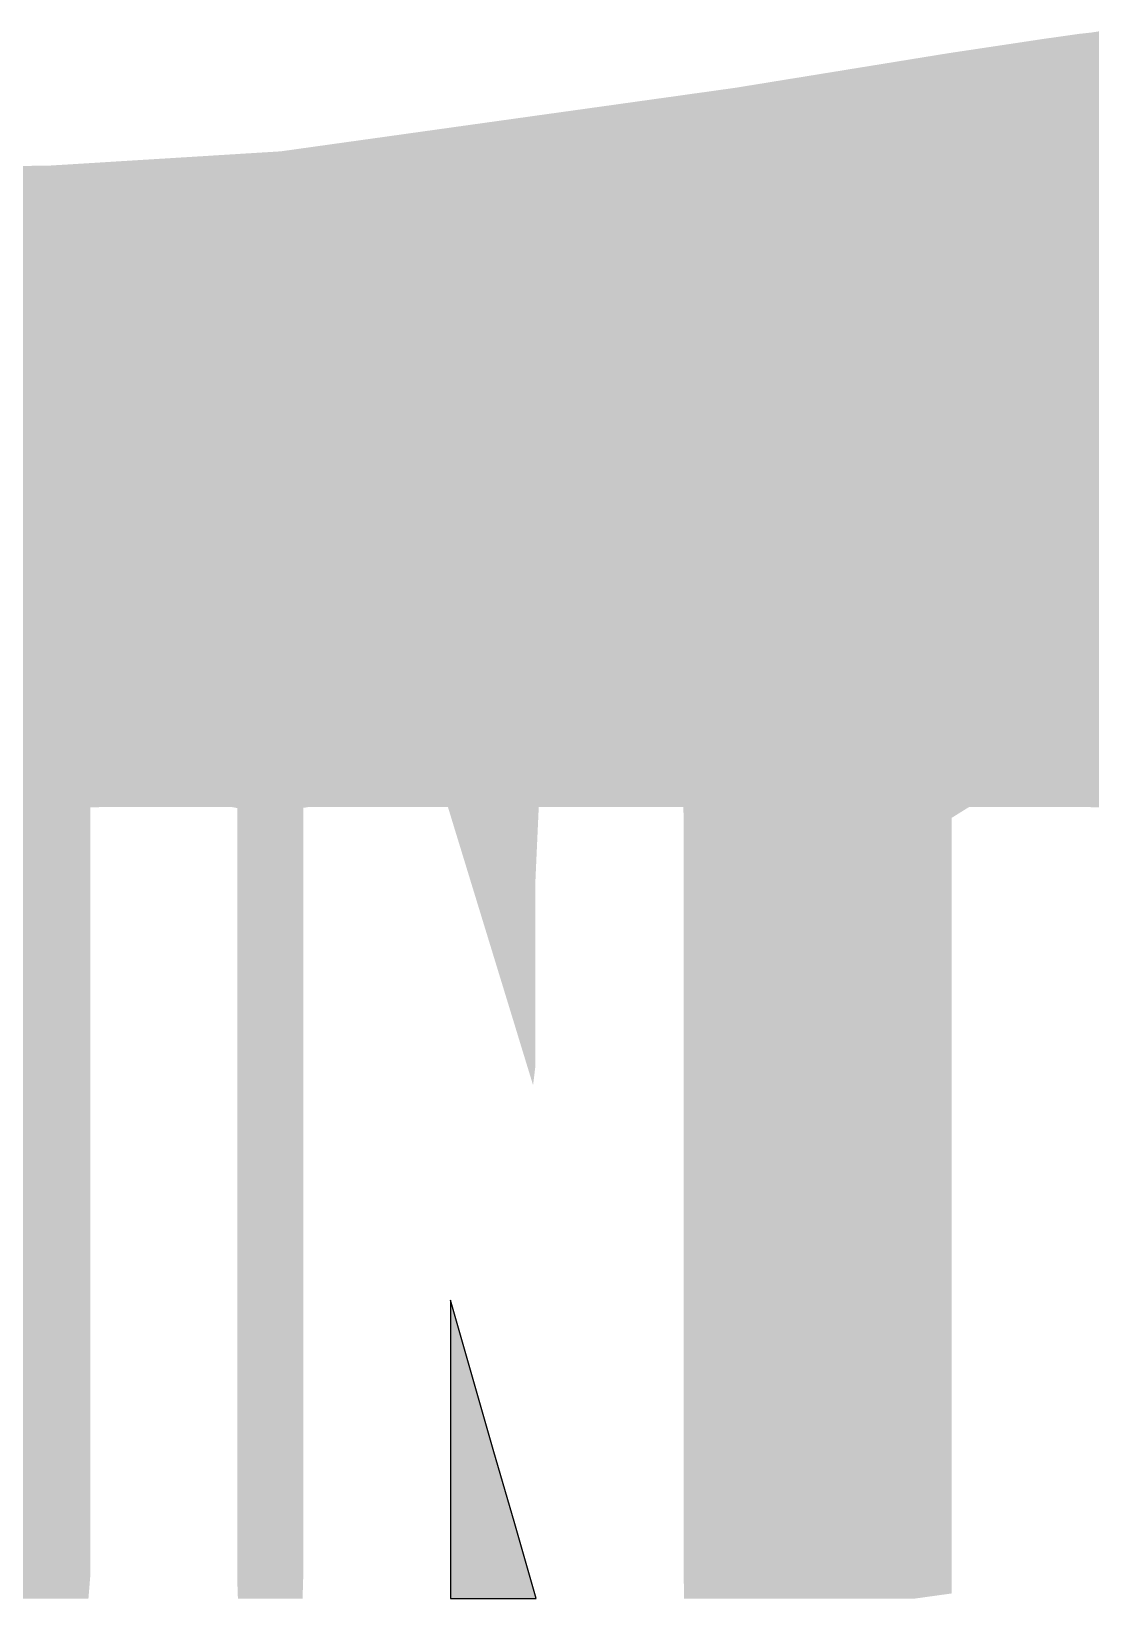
# Model space of a CAD drawing. Extents: x 158 to 430, y 344 to 468.
# Drawn here: x 293.82 to 326.36, y 402.09 to 449.86 of the extents above; entities that cross this region are included whole.
import ezdxf

# ---------------------------------------------------------------- set-up
doc = ezdxf.new("R2010")
doc.units = 0
doc.layers.add('LAYER_1', color=7, linetype='CONTINUOUS')

# ---------------------------------------------------------------- blocks, each defined once
blk = doc.blocks.new('*U2')
at = {"layer": 'LAYER_1', "color": 7}
for points in [[(324.217, 426.22), (323.759, 449.488), (324.217, 449.557)], [(324.554, 426.22), (324.217, 449.557), (324.554, 449.608)], [(324.217, 426.22), (324.217, 449.557), (324.554, 426.22)], [(324.727, 426.22), (324.554, 449.608), (324.727, 449.634)], [(324.554, 426.22), (324.554, 449.608), (324.727, 426.22)], [(324.727, 426.22), (324.727, 449.634), (324.732, 426.22)], [(324.732, 426.22), (324.727, 449.634), (324.732, 449.634)], [(325.247, 426.22), (324.732, 449.634), (325.247, 449.707)], [(324.732, 426.22), (324.732, 449.634), (325.247, 426.22)], [(325.741, 426.215), (325.247, 449.707), (325.741, 449.777)], [(325.247, 426.22), (325.247, 449.707), (325.741, 426.215)], [(325.769, 426.214), (325.741, 449.777), (325.769, 449.781)], [(325.741, 426.215), (325.741, 449.777), (325.769, 426.214)], [(325.845, 426.214), (325.769, 449.781), (325.845, 449.789)], [(325.769, 426.214), (325.769, 449.781), (325.845, 426.214)], [(326.061, 426.211), (325.845, 449.789), (326.061, 449.813)], [(325.845, 426.214), (325.845, 449.789), (326.061, 426.211)], [(326.129, 426.21), (326.061, 449.813), (326.129, 449.82)], [(326.061, 426.211), (326.061, 449.813), (326.129, 426.21)], [(326.344, 426.208), (326.129, 449.82), (326.344, 449.853)], [(326.129, 426.21), (326.129, 449.82), (326.344, 426.208)], [(326.37, 426.208), (326.344, 449.853), (326.37, 449.857)], [(326.344, 426.208), (326.344, 449.853), (326.37, 426.208)], [(321.619, 402.209), (320.763, 449.026), (321.619, 449.165)], [(321.756, 402.228), (321.619, 449.165), (321.756, 449.187)], [(321.619, 402.209), (321.619, 449.165), (321.756, 402.228)], [(321.814, 402.236), (321.756, 449.187), (321.814, 449.196)], [(321.756, 402.228), (321.756, 449.187), (321.814, 402.236)], [(321.88, 402.245), (321.814, 449.196), (321.88, 449.206)], [(321.814, 402.236), (321.814, 449.196), (321.88, 402.245)], [(322.318, 426.16), (321.88, 449.206), (322.318, 449.272)], [(321.88, 425.887), (321.88, 449.206), (322.318, 426.16)], [(322.415, 426.22), (322.318, 449.272), (322.415, 449.286)], [(322.318, 426.16), (322.318, 449.272), (322.415, 426.22)], [(323.067, 426.22), (322.415, 449.286), (323.067, 449.384)], [(322.415, 426.22), (322.415, 449.286), (323.067, 426.22)], [(323.166, 426.22), (323.067, 449.384), (323.166, 449.399)], [(323.067, 426.22), (323.067, 449.384), (323.166, 426.22)], [(323.759, 426.22), (323.166, 449.399), (323.759, 449.488)], [(323.166, 426.22), (323.166, 449.399), (323.759, 426.22)], [(323.759, 426.22), (323.759, 449.488), (324.217, 426.22)], [(318.047, 402.09), (317.126, 448.435), (318.047, 448.585)], [(318.407, 402.09), (318.047, 448.585), (318.407, 448.643)], [(318.047, 402.09), (318.047, 448.585), (318.407, 402.09)], [(318.572, 402.09), (318.407, 448.643), (318.572, 448.67)], [(318.407, 402.09), (318.407, 448.643), (318.572, 402.09)], [(318.59, 402.09), (318.572, 448.67), (318.59, 448.673)], [(318.572, 402.09), (318.572, 448.67), (318.59, 402.09)], [(318.723, 402.09), (318.59, 448.673), (318.723, 448.695)], [(318.59, 402.09), (318.59, 448.673), (318.723, 402.09)], [(319.237, 402.09), (318.723, 448.695), (319.237, 448.778)], [(318.723, 402.09), (318.723, 448.695), (319.237, 402.09)], [(320.611, 402.09), (319.237, 448.778), (320.611, 449.001)], [(319.237, 402.09), (319.237, 448.778), (320.611, 402.09)], [(320.652, 402.09), (320.611, 449.001), (320.652, 449.008)], [(320.611, 402.09), (320.611, 449.001), (320.652, 402.09)], [(320.763, 402.09), (320.652, 449.008), (320.763, 449.026)], [(320.652, 402.09), (320.652, 449.008), (320.763, 402.09)], [(320.763, 402.09), (320.763, 449.026), (321.619, 402.209)], [(315.015, 402.09), (314.283, 447.996), (315.015, 448.099)], [(315.14, 402.09), (315.015, 448.099), (315.14, 448.116)], [(315.015, 402.09), (315.015, 448.099), (315.14, 402.09)], [(315.195, 402.09), (315.14, 448.116), (315.195, 448.124)], [(315.14, 402.09), (315.14, 448.116), (315.195, 402.09)], [(315.279, 402.09), (315.195, 448.124), (315.279, 448.136)], [(315.195, 402.09), (315.195, 448.124), (315.279, 402.09)], [(315.369, 402.09), (315.279, 448.136), (315.369, 448.15)], [(315.279, 402.09), (315.279, 448.136), (315.369, 402.09)], [(315.554, 402.09), (315.369, 448.15), (315.554, 448.18)], [(315.369, 402.09), (315.369, 448.15), (315.554, 402.09)], [(315.607, 402.09), (315.554, 448.18), (315.607, 448.189)], [(315.554, 402.09), (315.554, 448.18), (315.607, 402.09)], [(315.743, 402.09), (315.607, 448.189), (315.743, 448.211)], [(315.607, 402.09), (315.607, 448.189), (315.743, 402.09)], [(316.14, 402.09), (315.743, 448.211), (316.14, 448.275)], [(315.743, 402.09), (315.743, 448.211), (316.14, 402.09)], [(316.252, 402.09), (316.14, 448.275), (316.252, 448.294)], [(316.14, 402.09), (316.14, 448.275), (316.252, 402.09)], [(316.677, 402.09), (316.252, 448.294), (316.677, 448.363)], [(316.252, 402.09), (316.252, 448.294), (316.677, 402.09)], [(317.003, 402.09), (316.677, 448.363), (317.003, 448.416)], [(316.677, 402.09), (316.677, 448.363), (317.003, 402.09)], [(317.028, 402.09), (317.003, 448.416), (317.028, 448.42)], [(317.003, 402.09), (317.003, 448.416), (317.028, 402.09)], [(317.126, 402.09), (317.028, 448.42), (317.126, 448.435)], [(317.028, 402.09), (317.028, 448.42), (317.126, 402.09)], [(317.126, 402.09), (317.126, 448.435), (318.047, 402.09)], [(313.257, 426.22), (311.286, 447.577), (313.257, 447.853)], [(313.311, 426.22), (313.257, 447.853), (313.311, 447.86)], [(313.257, 426.22), (313.257, 447.853), (313.311, 426.22)], [(313.633, 426.22), (313.311, 447.86), (313.633, 447.906)], [(313.311, 426.22), (313.311, 447.86), (313.633, 426.22)], [(313.644, 426.22), (313.633, 447.906), (313.644, 447.907)], [(313.633, 426.22), (313.633, 447.906), (313.644, 426.22)], [(313.7, 426.22), (313.644, 447.907), (313.7, 447.915)], [(313.644, 426.22), (313.644, 447.907), (313.7, 426.22)], [(313.71, 425.217), (313.7, 447.915), (313.71, 447.916)], [(313.7, 426.22), (313.7, 447.915), (313.71, 425.217)], [(313.713, 402.09), (313.71, 447.916), (313.713, 447.917)], [(313.71, 403.34), (313.71, 447.916), (313.713, 402.09)], [(313.758, 402.09), (313.713, 447.917), (313.758, 447.923)], [(313.713, 402.09), (313.713, 447.917), (313.758, 402.09)], [(313.758, 402.09), (313.758, 447.923), (313.759, 402.09)], [(313.759, 402.09), (313.758, 447.923), (313.759, 447.923)], [(313.819, 402.09), (313.759, 447.923), (313.819, 447.932)], [(313.759, 402.09), (313.759, 447.923), (313.819, 402.09)], [(314.07, 402.09), (313.819, 447.932), (314.07, 447.967)], [(313.819, 402.09), (313.819, 447.932), (314.07, 402.09)], [(314.132, 402.09), (314.07, 447.967), (314.132, 447.975)], [(314.07, 402.09), (314.07, 447.967), (314.132, 402.09)], [(314.241, 402.09), (314.132, 447.975), (314.241, 447.991)], [(314.132, 402.09), (314.132, 447.975), (314.241, 402.09)], [(314.283, 402.09), (314.241, 447.991), (314.283, 447.996)], [(314.241, 402.09), (314.241, 447.991), (314.241, 402.09)], [(314.241, 402.09), (314.241, 447.991), (314.241, 447.991)], [(314.241, 402.09), (314.241, 447.991), (314.283, 402.09)], [(314.283, 402.09), (314.283, 447.996), (315.015, 402.09)], [(308.573, 419.516), (307.896, 447.104), (308.573, 447.198)], [(308.721, 419.03), (308.573, 447.198), (308.721, 447.219)], [(308.573, 419.516), (308.573, 447.198), (308.721, 419.03)], [(309.117, 417.737), (308.721, 447.219), (309.117, 447.274)], [(308.721, 419.03), (308.721, 447.219), (309.117, 417.737)], [(309.19, 418.337), (309.117, 447.274), (309.19, 447.285)], [(309.117, 417.737), (309.117, 447.274), (309.19, 418.337)], [(309.29, 426.22), (309.19, 447.285), (309.29, 447.299)], [(309.19, 424.009), (309.19, 447.285), (309.29, 426.22)], [(309.499, 426.22), (309.29, 447.299), (309.499, 447.328)], [(309.29, 426.22), (309.29, 447.299), (309.499, 426.22)], [(309.916, 426.22), (309.499, 447.328), (309.916, 447.386)], [(309.499, 426.22), (309.499, 447.328), (309.916, 426.22)], [(310.713, 426.22), (309.916, 447.386), (310.713, 447.497)], [(309.916, 426.22), (309.916, 447.386), (310.713, 426.22)], [(310.78, 426.22), (310.713, 447.497), (310.78, 447.507)], [(310.713, 426.22), (310.713, 447.497), (310.78, 426.22)], [(311.171, 426.22), (310.78, 447.507), (311.171, 447.561)], [(310.78, 426.22), (310.78, 447.507), (311.171, 426.22)], [(311.286, 426.22), (311.171, 447.561), (311.286, 447.577)], [(311.171, 426.22), (311.171, 447.561), (311.286, 426.22)], [(311.286, 426.22), (311.286, 447.577), (313.257, 426.22)], [(305.016, 426.22), (304.373, 446.611), (305.016, 446.701)], [(305.249, 426.22), (305.016, 446.701), (305.249, 446.734)], [(305.016, 426.22), (305.016, 446.701), (305.249, 426.22)], [(305.27, 426.22), (305.249, 446.734), (305.27, 446.737)], [(305.249, 426.22), (305.249, 446.734), (305.27, 426.22)], [(305.306, 426.22), (305.27, 446.737), (305.306, 446.742)], [(305.27, 426.22), (305.27, 446.737), (305.306, 426.22)], [(305.805, 426.22), (305.306, 446.742), (305.805, 446.811)], [(305.306, 426.22), (305.306, 446.742), (305.805, 426.22)], [(305.816, 426.22), (305.805, 446.811), (305.816, 446.813)], [(305.805, 426.22), (305.805, 446.811), (305.816, 426.22)], [(305.879, 426.219), (305.816, 446.813), (305.879, 446.822)], [(305.816, 426.22), (305.816, 446.813), (305.879, 426.219)], [(306.04, 426.218), (305.879, 446.822), (306.04, 446.844)], [(305.879, 426.219), (305.879, 446.822), (306.04, 426.218)], [(306.454, 426.214), (306.04, 446.844), (306.454, 446.902)], [(306.04, 426.218), (306.04, 446.844), (306.454, 426.214)], [(306.522, 426.213), (306.454, 446.902), (306.522, 446.912)], [(306.454, 426.214), (306.454, 446.902), (306.522, 426.213)], [(306.695, 425.649), (306.522, 446.912), (306.695, 446.936)], [(306.522, 426.213), (306.522, 446.912), (306.695, 425.649)], [(306.715, 425.582), (306.695, 446.936), (306.715, 446.939)], [(306.695, 425.649), (306.695, 446.936), (306.715, 425.582)], [(306.902, 424.972), (306.715, 446.939), (306.902, 446.965)], [(306.715, 425.582), (306.715, 446.939), (306.902, 424.972)], [(306.925, 424.898), (306.902, 446.965), (306.925, 446.968)], [(306.902, 424.972), (306.902, 446.965), (306.925, 424.898)], [(306.979, 424.721), (306.925, 446.968), (306.979, 446.976)], [(306.925, 424.898), (306.925, 446.968), (306.979, 424.721)], [(307.009, 424.624), (306.979, 446.976), (307.009, 446.98)], [(306.979, 424.721), (306.979, 446.976), (307.009, 424.624)], [(307.251, 423.832), (307.009, 446.98), (307.251, 447.014)], [(307.009, 424.624), (307.009, 446.98), (307.251, 423.832)], [(307.493, 423.042), (307.251, 447.014), (307.493, 447.047)], [(307.251, 423.832), (307.251, 447.014), (307.493, 423.042)], [(307.841, 421.906), (307.493, 447.047), (307.841, 447.096)], [(307.493, 423.042), (307.493, 447.047), (307.841, 421.906)], [(307.896, 421.726), (307.841, 447.096), (307.896, 447.104)], [(307.841, 421.906), (307.841, 447.096), (307.896, 421.726)], [(307.896, 421.726), (307.896, 447.104), (308.573, 419.516)], [(301.228, 402.09), (300.761, 446.158), (301.228, 446.187)], [(301.423, 402.09), (301.228, 446.187), (301.423, 446.199)], [(301.228, 402.09), (301.228, 446.187), (301.423, 402.09)], [(302.091, 402.09), (301.423, 446.199), (302.091, 446.292)], [(301.423, 402.09), (301.423, 446.199), (302.091, 402.09)], [(302.11, 402.696), (302.091, 446.292), (302.11, 446.295)], [(302.091, 402.09), (302.091, 446.292), (302.11, 402.696)], [(302.31, 426.22), (302.11, 446.295), (302.31, 446.323)], [(302.11, 426.189), (302.11, 446.295), (302.31, 426.22)], [(303.181, 426.22), (302.31, 446.323), (303.181, 446.445)], [(302.31, 426.22), (302.31, 446.323), (303.181, 426.22)], [(303.742, 426.22), (303.181, 446.445), (303.742, 446.523)], [(303.181, 426.22), (303.181, 446.445), (303.742, 426.22)], [(304.284, 426.22), (303.742, 446.523), (304.284, 446.599)], [(303.742, 426.22), (303.742, 446.523), (304.284, 426.22)], [(304.373, 426.22), (304.284, 446.599), (304.373, 446.611)], [(304.284, 426.22), (304.284, 446.599), (304.373, 426.22)], [(304.373, 426.22), (304.373, 446.611), (305.016, 426.22)], [(294.171, 402.09), (293.477, 445.753), (294.171, 445.762)], [(293.477, 402.09), (293.477, 445.753), (294.171, 402.09)], [(294.382, 402.09), (294.171, 445.762), (294.382, 445.765)], [(294.171, 402.09), (294.171, 445.762), (294.382, 402.09)], [(294.603, 402.09), (294.382, 445.765), (294.603, 445.779)], [(294.382, 402.09), (294.382, 445.765), (294.603, 402.09)], [(294.603, 402.09), (294.603, 445.779), (294.609, 402.09)], [(294.609, 402.09), (294.603, 445.779), (294.609, 445.779)], [(294.925, 402.09), (294.609, 445.779), (294.925, 445.798)], [(294.609, 402.09), (294.609, 445.779), (294.925, 402.09)], [(295.564, 402.09), (294.925, 445.798), (295.564, 445.838)], [(294.925, 402.09), (294.925, 445.798), (295.564, 402.09)], [(295.62, 402.77), (295.564, 445.838), (295.62, 445.841)], [(295.564, 402.09), (295.564, 445.838), (295.62, 402.77)], [(296.174, 426.216), (295.62, 445.841), (296.174, 445.875)], [(295.62, 426.205), (295.62, 445.841), (296.174, 426.216)], [(296.342, 426.22), (296.174, 445.875), (296.342, 445.886)], [(296.174, 426.216), (296.174, 445.875), (296.342, 426.22)], [(297.06, 426.22), (296.342, 445.886), (297.06, 445.93)], [(296.342, 426.22), (296.342, 445.886), (297.06, 426.22)], [(297.793, 426.22), (297.06, 445.93), (297.793, 445.975)], [(297.06, 426.22), (297.06, 445.93), (297.793, 426.22)], [(298.835, 426.22), (297.793, 445.975), (298.835, 446.039)], [(297.793, 426.22), (297.793, 445.975), (298.835, 426.22)], [(299.015, 426.22), (298.835, 446.039), (299.015, 446.05)], [(298.835, 426.22), (298.835, 446.039), (299.015, 426.22)], [(299.62, 426.22), (299.015, 446.05), (299.62, 446.088)], [(299.015, 426.22), (299.015, 446.05), (299.62, 426.22)], [(299.902, 426.22), (299.62, 446.088), (299.902, 446.105)], [(299.62, 426.22), (299.62, 446.088), (299.902, 426.22)], [(300.1, 426.183), (299.902, 446.105), (300.1, 446.117)], [(299.902, 426.22), (299.902, 446.105), (300.1, 426.183)], [(300.12, 402.09), (300.1, 446.117), (300.12, 446.119)], [(300.1, 402.674), (300.1, 446.117), (300.12, 402.09)], [(300.761, 402.09), (300.12, 446.119), (300.761, 446.158)], [(300.12, 402.09), (300.12, 446.119), (300.761, 402.09)], [(300.761, 402.09), (300.761, 446.158), (301.228, 402.09)]]:
    blk.add_solid(points, dxfattribs=at)
blk = doc.blocks.new('*U4')
at = {"layer": 'LAYER_1', "color": 7}
for points in [[(306.597, 402.086), (306.597, 411.188), (307.251, 402.086)], [(307.251, 402.086), (306.597, 411.188), (307.251, 408.912)], [(307.251, 402.086), (307.251, 408.912), (307.904, 402.086)], [(307.904, 402.086), (307.251, 408.912), (307.904, 406.637)], [(307.904, 402.086), (307.904, 406.637), (308.557, 402.086)], [(308.557, 402.086), (307.904, 406.637), (308.557, 404.362)], [(308.557, 402.086), (308.557, 404.362), (309.21, 402.086)]]:
    blk.add_solid(points, dxfattribs=at)
blk = doc.blocks.new('BLOCK_2')
at = {"layer": 'LAYER_1'}
blk.add_lwpolyline([(306.597, 402.086), (307.251, 402.086), (307.904, 402.086), (308.557, 402.086), (309.21, 402.086), (308.557, 404.362), (307.904, 406.637), (307.251, 408.912), (306.597, 411.188), (306.597, 408.912), (306.597, 406.637), (306.597, 404.362), (306.597, 402.086)], dxfattribs=at)
at = {"layer": 'LAYER_1', "color": 7}
for name in ['*U2', '*U4']:
    blk.add_blockref(name, (0, 0), dxfattribs=at)

msp = doc.modelspace()

# ---------------------------------------------------------------- block references
at = {"layer": 'LAYER_1'}
msp.add_blockref('BLOCK_2', (0, 0), dxfattribs=at)

doc.saveas('drawing.dxf')
